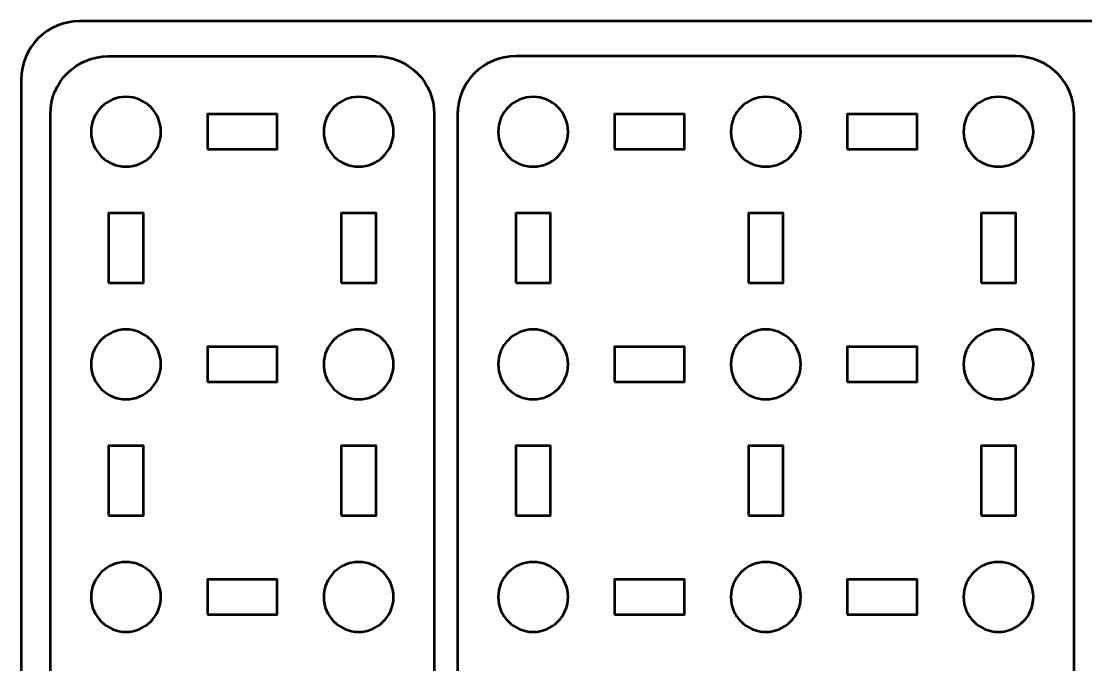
# Model space of a CAD drawing. Header units: centimetres. Extents: x -17.9 to -3.1, y -25.3 to -4.3.
# Drawn here: x -17.9 to -8.75, y -9.88 to -4.35 of the extents above; entities that cross this region are included whole.
import ezdxf

# ---------------------------------------------------------------- set-up
doc = ezdxf.new("R2010")
doc.units = ezdxf.units.CM
doc.header["$MEASUREMENT"] = 0
doc.layers.add('Layer 1', color=7, linetype='Continuous')

msp = doc.modelspace()

# ---------------------------------------------------------------- linework, layer by layer
at = {"layer": 'Layer 1', "color": 22, "lineweight": 53}
msp.add_open_spline([(-17.90003, -24.8499), (-17.90003, -24.8499), (-17.90003, -4.84994), (-17.90003, -4.84994), (-17.90003, -4.84994), (-17.90003, -4.57297), (-17.67694, -4.34998), (-17.39994, -4.34998), (-17.39994, -4.34998), (-17.39994, -4.34998), (-3.60007, -4.34998), (-3.60007, -4.34998), (-3.60007, -4.34998), (-3.32293, -4.34998), (-3.09997, -4.57297), (-3.09997, -4.84994), (-3.09997, -4.84994), (-3.09997, -4.84994), (-3.09997, -24.8499), (-3.09997, -24.8499), (-3.09997, -24.8499), (-3.09997, -25.1269), (-3.32293, -25.34999), (-3.60007, -25.34999), (-3.60007, -25.34999), (-3.60007, -25.34999), (-17.39994, -25.34999), (-17.39994, -25.34999), (-17.39994, -25.34999), (-17.67694, -25.34999), (-17.90003, -25.1269), (-17.90003, -24.8499)], degree=3, knots=[0, 0, 0, 0, 0.125, 0.125, 0.125, 0.125, 0.25, 0.25, 0.25, 0.25, 0.375, 0.375, 0.375, 0.375, 0.5, 0.5, 0.5, 0.5, 0.625, 0.625, 0.625, 0.625, 0.75, 0.75, 0.75, 0.75, 0.875, 0.875, 0.875, 0.875, 1, 1, 1, 1], dxfattribs=at)
at = {"layer": 'Layer 1', "color": 2, "lineweight": 53}
for points in [[(-14.35004, -15.4499), (-14.35004, -15.4499), (-14.35004, -5.14995), (-14.35004, -5.14995), (-14.35004, -5.14995), (-14.35004, -4.87295), (-14.57299, -4.64999), (-14.85, -4.64999), (-14.85, -4.64999), (-14.85, -4.64999), (-17.14992, -4.64999), (-17.14992, -4.64999), (-17.14992, -4.64999), (-17.42692, -4.64999), (-17.65002, -4.87295), (-17.65002, -5.14995), (-17.65002, -5.14995), (-17.65002, -5.14995), (-17.65002, -15.4499), (-17.65002, -15.4499), (-17.65002, -15.4499), (-17.65002, -15.7269), (-17.42692, -15.95), (-17.14992, -15.95), (-17.14992, -15.95), (-17.14992, -15.95), (-14.85, -15.95), (-14.85, -15.95), (-14.85, -15.95), (-14.57299, -15.95), (-14.35004, -15.7269), (-14.35004, -15.4499)], [(-14.15004, -15.44992), (-14.15004, -15.44992), (-14.15004, -5.14994), (-14.15004, -5.14994), (-14.15004, -5.14994), (-14.15004, -4.87294), (-13.92695, -4.64998), (-13.64995, -4.64998), (-13.64995, -4.64998), (-13.64995, -4.64998), (-9.35008, -4.64998), (-9.35008, -4.64998), (-9.35008, -4.64998), (-9.07294, -4.64998), (-8.84998, -4.87294), (-8.84998, -5.14994), (-8.84998, -5.14994), (-8.84998, -5.14994), (-8.84998, -15.44992), (-8.84998, -15.44992), (-8.84998, -15.44992), (-8.84998, -15.72692), (-9.07294, -15.95002), (-9.35008, -15.95002), (-9.35008, -15.95002), (-9.35008, -15.95002), (-13.64995, -15.95002), (-13.64995, -15.95002), (-13.64995, -15.95002), (-13.92695, -15.95002), (-14.15004, -15.72692), (-14.15004, -15.44992)]]:
    msp.add_open_spline(points, degree=3, knots=[0, 0, 0, 0, 0.125, 0.125, 0.125, 0.125, 0.25, 0.25, 0.25, 0.25, 0.375, 0.375, 0.375, 0.375, 0.5, 0.5, 0.5, 0.5, 0.625, 0.625, 0.625, 0.625, 0.75, 0.75, 0.75, 0.75, 0.875, 0.875, 0.875, 0.875, 1, 1, 1, 1], dxfattribs=at)
at = {"layer": 'Layer 1', "lineweight": 53}
for points in [[(-16.99999, -5.00002), (-16.83422, -5.00002), (-16.69999, -5.13436), (-16.69999, -5.29998), (-16.69999, -5.29998), (-16.69999, -5.46565), (-16.83422, -5.59999), (-16.99999, -5.59999), (-16.99999, -5.59999), (-17.16565, -5.59999), (-17.29999, -5.46565), (-17.29999, -5.29998), (-17.29999, -5.29998), (-17.29999, -5.13436), (-17.16565, -5.00002), (-16.99999, -5.00002)], [(-14.99993, -5.00002), (-14.8343, -5.00002), (-14.69992, -5.13436), (-14.69992, -5.29998), (-14.69992, -5.29998), (-14.69992, -5.46565), (-14.8343, -5.59999), (-14.99993, -5.59999), (-14.99993, -5.59999), (-15.1657, -5.59999), (-15.29993, -5.46565), (-15.29993, -5.29998), (-15.29993, -5.29998), (-15.29993, -5.13436), (-15.1657, -5.00002), (-14.99993, -5.00002)], [(-13.50001, -5.00001), (-13.33424, -5.00001), (-13.20001, -5.13435), (-13.20001, -5.29997), (-13.20001, -5.29997), (-13.20001, -5.46564), (-13.33424, -5.59998), (-13.50001, -5.59998), (-13.50001, -5.59998), (-13.66568, -5.59998), (-13.80002, -5.46564), (-13.80002, -5.29997), (-13.80002, -5.29997), (-13.80002, -5.13435), (-13.66568, -5.00001), (-13.50001, -5.00001)], [(-11.49994, -5.00001), (-11.33431, -5.00001), (-11.19994, -5.13435), (-11.19994, -5.29997), (-11.19994, -5.29997), (-11.19994, -5.46564), (-11.33431, -5.59998), (-11.49994, -5.59998), (-11.49994, -5.59998), (-11.66571, -5.59998), (-11.79994, -5.46564), (-11.79994, -5.29997), (-11.79994, -5.29997), (-11.79994, -5.13435), (-11.66571, -5.00001), (-11.49994, -5.00001)], [(-9.50001, -5.00001), (-9.33434, -5.00001), (-9.20001, -5.13435), (-9.20001, -5.29997), (-9.20001, -5.29997), (-9.20001, -5.46564), (-9.33434, -5.59998), (-9.50001, -5.59998), (-9.50001, -5.59998), (-9.66564, -5.59998), (-9.80001, -5.46564), (-9.80001, -5.29997), (-9.80001, -5.29997), (-9.80001, -5.13435), (-9.66564, -5.00001), (-9.50001, -5.00001)], [(-16.29997, -5.44992), (-16.29997, -5.44992), (-16.29997, -5.14991), (-16.29997, -5.14991), (-16.29997, -5.14991), (-16.29997, -5.14991), (-15.69998, -5.14991), (-15.69998, -5.14991), (-15.69998, -5.14991), (-15.69998, -5.14991), (-15.69998, -5.44992), (-15.69998, -5.44992), (-15.69998, -5.44992), (-15.69998, -5.44992), (-16.29997, -5.44992), (-16.29997, -5.44992)], [(-12.8, -5.44991), (-12.8, -5.44991), (-12.8, -5.1499), (-12.8, -5.1499), (-12.8, -5.1499), (-12.8, -5.1499), (-12.19999, -5.1499), (-12.19999, -5.1499), (-12.19999, -5.1499), (-12.19999, -5.1499), (-12.19999, -5.44991), (-12.19999, -5.44991), (-12.19999, -5.44991), (-12.19999, -5.44991), (-12.8, -5.44991), (-12.8, -5.44991)], [(-10.80003, -5.44991), (-10.80003, -5.44991), (-10.80003, -5.1499), (-10.80003, -5.1499), (-10.80003, -5.1499), (-10.80003, -5.1499), (-10.20003, -5.1499), (-10.20003, -5.1499), (-10.20003, -5.1499), (-10.20003, -5.1499), (-10.20003, -5.44991), (-10.20003, -5.44991), (-10.20003, -5.44991), (-10.20003, -5.44991), (-10.80003, -5.44991), (-10.80003, -5.44991)], [(-17.14992, -6.60004), (-17.14992, -6.60004), (-17.14992, -6.00004), (-17.14992, -6.00004), (-17.14992, -6.00004), (-17.14992, -6.00004), (-16.84992, -6.00004), (-16.84992, -6.00004), (-16.84992, -6.00004), (-16.84992, -6.00004), (-16.84992, -6.60004), (-16.84992, -6.60004), (-16.84992, -6.60004), (-16.84992, -6.60004), (-17.14992, -6.60004), (-17.14992, -6.60004)], [(-15.15, -6.60004), (-15.15, -6.60004), (-15.15, -6.00004), (-15.15, -6.00004), (-15.15, -6.00004), (-15.15, -6.00004), (-14.85, -6.00004), (-14.85, -6.00004), (-14.85, -6.00004), (-14.85, -6.00004), (-14.85, -6.60004), (-14.85, -6.60004), (-14.85, -6.60004), (-14.85, -6.60004), (-15.15, -6.60004), (-15.15, -6.60004)], [(-13.64995, -6.60003), (-13.64995, -6.60003), (-13.64995, -6.00003), (-13.64995, -6.00003), (-13.64995, -6.00003), (-13.64995, -6.00003), (-13.34994, -6.00003), (-13.34994, -6.00003), (-13.34994, -6.00003), (-13.34994, -6.00003), (-13.34994, -6.60003), (-13.34994, -6.60003), (-13.34994, -6.60003), (-13.34994, -6.60003), (-13.64995, -6.60003), (-13.64995, -6.60003)], [(-11.65001, -6.60003), (-11.65001, -6.60003), (-11.65001, -6.00003), (-11.65001, -6.00003), (-11.65001, -6.00003), (-11.65001, -6.00003), (-11.35001, -6.00003), (-11.35001, -6.00003), (-11.35001, -6.00003), (-11.35001, -6.00003), (-11.35001, -6.60003), (-11.35001, -6.60003), (-11.35001, -6.60003), (-11.35001, -6.60003), (-11.65001, -6.60003), (-11.65001, -6.60003)], [(-9.65008, -6.60003), (-9.65008, -6.60003), (-9.65008, -6.00003), (-9.65008, -6.00003), (-9.65008, -6.00003), (-9.65008, -6.00003), (-9.35008, -6.00003), (-9.35008, -6.00003), (-9.35008, -6.00003), (-9.35008, -6.00003), (-9.35008, -6.60003), (-9.35008, -6.60003), (-9.35008, -6.60003), (-9.35008, -6.60003), (-9.65008, -6.60003), (-9.65008, -6.60003)], [(-16.99999, -6.99995), (-16.83422, -6.99995), (-16.69999, -7.13432), (-16.69999, -7.29995), (-16.69999, -7.29995), (-16.69999, -7.46572), (-16.83422, -7.59995), (-16.99999, -7.59995), (-16.99999, -7.59995), (-17.16565, -7.59995), (-17.29999, -7.46572), (-17.29999, -7.29995), (-17.29999, -7.29995), (-17.29999, -7.13432), (-17.16565, -6.99995), (-16.99999, -6.99995)], [(-14.99993, -6.99995), (-14.8343, -6.99995), (-14.69992, -7.13432), (-14.69992, -7.29995), (-14.69992, -7.29995), (-14.69992, -7.46572), (-14.8343, -7.59995), (-14.99993, -7.59995), (-14.99993, -7.59995), (-15.1657, -7.59995), (-15.29993, -7.46572), (-15.29993, -7.29995), (-15.29993, -7.29995), (-15.29993, -7.13432), (-15.1657, -6.99995), (-14.99993, -6.99995)], [(-13.50001, -6.99994), (-13.33424, -6.99994), (-13.20001, -7.13431), (-13.20001, -7.29994), (-13.20001, -7.29994), (-13.20001, -7.46571), (-13.33424, -7.59994), (-13.50001, -7.59994), (-13.50001, -7.59994), (-13.66568, -7.59994), (-13.80002, -7.46571), (-13.80002, -7.29994), (-13.80002, -7.29994), (-13.80002, -7.13431), (-13.66568, -6.99994), (-13.50001, -6.99994)], [(-11.49994, -6.99994), (-11.33431, -6.99994), (-11.19994, -7.13431), (-11.19994, -7.29994), (-11.19994, -7.29994), (-11.19994, -7.46571), (-11.33431, -7.59994), (-11.49994, -7.59994), (-11.49994, -7.59994), (-11.66571, -7.59994), (-11.79994, -7.46571), (-11.79994, -7.29994), (-11.79994, -7.29994), (-11.79994, -7.13431), (-11.66571, -6.99994), (-11.49994, -6.99994)], [(-9.50001, -6.99994), (-9.33434, -6.99994), (-9.20001, -7.13431), (-9.20001, -7.29994), (-9.20001, -7.29994), (-9.20001, -7.46571), (-9.33434, -7.59994), (-9.50001, -7.59994), (-9.50001, -7.59994), (-9.66564, -7.59994), (-9.80001, -7.46571), (-9.80001, -7.29994), (-9.80001, -7.29994), (-9.80001, -7.13431), (-9.66564, -6.99994), (-9.50001, -6.99994)], [(-16.29997, -7.45002), (-16.29997, -7.45002), (-16.29997, -7.15002), (-16.29997, -7.15002), (-16.29997, -7.15002), (-16.29997, -7.15002), (-15.69998, -7.15002), (-15.69998, -7.15002), (-15.69998, -7.15002), (-15.69998, -7.15002), (-15.69998, -7.45002), (-15.69998, -7.45002), (-15.69998, -7.45002), (-15.69998, -7.45002), (-16.29997, -7.45002), (-16.29997, -7.45002)], [(-12.8, -7.45001), (-12.8, -7.45001), (-12.8, -7.15001), (-12.8, -7.15001), (-12.8, -7.15001), (-12.8, -7.15001), (-12.19999, -7.15001), (-12.19999, -7.15001), (-12.19999, -7.15001), (-12.19999, -7.15001), (-12.19999, -7.45001), (-12.19999, -7.45001), (-12.19999, -7.45001), (-12.19999, -7.45001), (-12.8, -7.45001), (-12.8, -7.45001)], [(-10.80003, -7.45001), (-10.80003, -7.45001), (-10.80003, -7.15001), (-10.80003, -7.15001), (-10.80003, -7.15001), (-10.80003, -7.15001), (-10.20003, -7.15001), (-10.20003, -7.15001), (-10.20003, -7.15001), (-10.20003, -7.15001), (-10.20003, -7.45001), (-10.20003, -7.45001), (-10.20003, -7.45001), (-10.20003, -7.45001), (-10.80003, -7.45001), (-10.80003, -7.45001)], [(-17.14992, -8.59996), (-17.14992, -8.59996), (-17.14992, -7.99996), (-17.14992, -7.99996), (-17.14992, -7.99996), (-17.14992, -7.99996), (-16.84992, -7.99996), (-16.84992, -7.99996), (-16.84992, -7.99996), (-16.84992, -7.99996), (-16.84992, -8.59996), (-16.84992, -8.59996), (-16.84992, -8.59996), (-16.84992, -8.59996), (-17.14992, -8.59996), (-17.14992, -8.59996)], [(-15.15, -8.59996), (-15.15, -8.59996), (-15.15, -7.99996), (-15.15, -7.99996), (-15.15, -7.99996), (-15.15, -7.99996), (-14.85, -7.99996), (-14.85, -7.99996), (-14.85, -7.99996), (-14.85, -7.99996), (-14.85, -8.59996), (-14.85, -8.59996), (-14.85, -8.59996), (-14.85, -8.59996), (-15.15, -8.59996), (-15.15, -8.59996)], [(-13.64995, -8.59996), (-13.64995, -8.59996), (-13.64995, -7.99996), (-13.64995, -7.99996), (-13.64995, -7.99996), (-13.64995, -7.99996), (-13.34994, -7.99996), (-13.34994, -7.99996), (-13.34994, -7.99996), (-13.34994, -7.99996), (-13.34994, -8.59996), (-13.34994, -8.59996), (-13.34994, -8.59996), (-13.34994, -8.59996), (-13.64995, -8.59996), (-13.64995, -8.59996)], [(-11.65001, -8.59996), (-11.65001, -8.59996), (-11.65001, -7.99996), (-11.65001, -7.99996), (-11.65001, -7.99996), (-11.65001, -7.99996), (-11.35001, -7.99996), (-11.35001, -7.99996), (-11.35001, -7.99996), (-11.35001, -7.99996), (-11.35001, -8.59996), (-11.35001, -8.59996), (-11.35001, -8.59996), (-11.35001, -8.59996), (-11.65001, -8.59996), (-11.65001, -8.59996)], [(-9.65008, -8.59996), (-9.65008, -8.59996), (-9.65008, -7.99996), (-9.65008, -7.99996), (-9.65008, -7.99996), (-9.65008, -7.99996), (-9.35008, -7.99996), (-9.35008, -7.99996), (-9.35008, -7.99996), (-9.35008, -7.99996), (-9.35008, -8.59996), (-9.35008, -8.59996), (-9.35008, -8.59996), (-9.35008, -8.59996), (-9.65008, -8.59996), (-9.65008, -8.59996)], [(-16.99999, -9.00001), (-16.83422, -9.00001), (-16.69999, -9.13425), (-16.69999, -9.30002), (-16.69999, -9.30002), (-16.69999, -9.46568), (-16.83422, -9.60002), (-16.99999, -9.60002), (-16.99999, -9.60002), (-17.16565, -9.60002), (-17.29999, -9.46568), (-17.29999, -9.30002), (-17.29999, -9.30002), (-17.29999, -9.13425), (-17.16565, -9.00001), (-16.99999, -9.00001)], [(-14.99993, -9.00001), (-14.8343, -9.00001), (-14.69992, -9.13425), (-14.69992, -9.30002), (-14.69992, -9.30002), (-14.69992, -9.46568), (-14.8343, -9.60002), (-14.99993, -9.60002), (-14.99993, -9.60002), (-15.1657, -9.60002), (-15.29993, -9.46568), (-15.29993, -9.30002), (-15.29993, -9.30002), (-15.29993, -9.13425), (-15.1657, -9.00001), (-14.99993, -9.00001)], [(-13.50001, -9.00001), (-13.33424, -9.00001), (-13.20001, -9.13425), (-13.20001, -9.30002), (-13.20001, -9.30002), (-13.20001, -9.46568), (-13.33424, -9.60002), (-13.50001, -9.60002), (-13.50001, -9.60002), (-13.66568, -9.60002), (-13.80002, -9.46568), (-13.80002, -9.30002), (-13.80002, -9.30002), (-13.80002, -9.13425), (-13.66568, -9.00001), (-13.50001, -9.00001)], [(-11.49994, -9.00001), (-11.33431, -9.00001), (-11.19994, -9.13425), (-11.19994, -9.30002), (-11.19994, -9.30002), (-11.19994, -9.46568), (-11.33431, -9.60002), (-11.49994, -9.60002), (-11.49994, -9.60002), (-11.66571, -9.60002), (-11.79994, -9.46568), (-11.79994, -9.30002), (-11.79994, -9.30002), (-11.79994, -9.13425), (-11.66571, -9.00001), (-11.49994, -9.00001)], [(-9.50001, -9.00001), (-9.33434, -9.00001), (-9.20001, -9.13425), (-9.20001, -9.30002), (-9.20001, -9.30002), (-9.20001, -9.46568), (-9.33434, -9.60002), (-9.50001, -9.60002), (-9.50001, -9.60002), (-9.66564, -9.60002), (-9.80001, -9.46568), (-9.80001, -9.30002), (-9.80001, -9.30002), (-9.80001, -9.13425), (-9.66564, -9.00001), (-9.50001, -9.00001)], [(-16.29997, -9.44995), (-16.29997, -9.44995), (-16.29997, -9.14994), (-16.29997, -9.14994), (-16.29997, -9.14994), (-16.29997, -9.14994), (-15.69998, -9.14994), (-15.69998, -9.14994), (-15.69998, -9.14994), (-15.69998, -9.14994), (-15.69998, -9.44995), (-15.69998, -9.44995), (-15.69998, -9.44995), (-15.69998, -9.44995), (-16.29997, -9.44995), (-16.29997, -9.44995)], [(-12.8, -9.44995), (-12.8, -9.44995), (-12.8, -9.14994), (-12.8, -9.14994), (-12.8, -9.14994), (-12.8, -9.14994), (-12.19999, -9.14994), (-12.19999, -9.14994), (-12.19999, -9.14994), (-12.19999, -9.14994), (-12.19999, -9.44995), (-12.19999, -9.44995), (-12.19999, -9.44995), (-12.19999, -9.44995), (-12.8, -9.44995), (-12.8, -9.44995)], [(-10.80003, -9.44995), (-10.80003, -9.44995), (-10.80003, -9.14994), (-10.80003, -9.14994), (-10.80003, -9.14994), (-10.80003, -9.14994), (-10.20003, -9.14994), (-10.20003, -9.14994), (-10.20003, -9.14994), (-10.20003, -9.14994), (-10.20003, -9.44995), (-10.20003, -9.44995), (-10.20003, -9.44995), (-10.20003, -9.44995), (-10.80003, -9.44995), (-10.80003, -9.44995)]]:
    msp.add_open_spline(points, degree=3, knots=[0, 0, 0, 0, 0.25, 0.25, 0.25, 0.25, 0.5, 0.5, 0.5, 0.5, 0.75, 0.75, 0.75, 0.75, 1, 1, 1, 1], dxfattribs=at)

doc.saveas('drawing.dxf')
